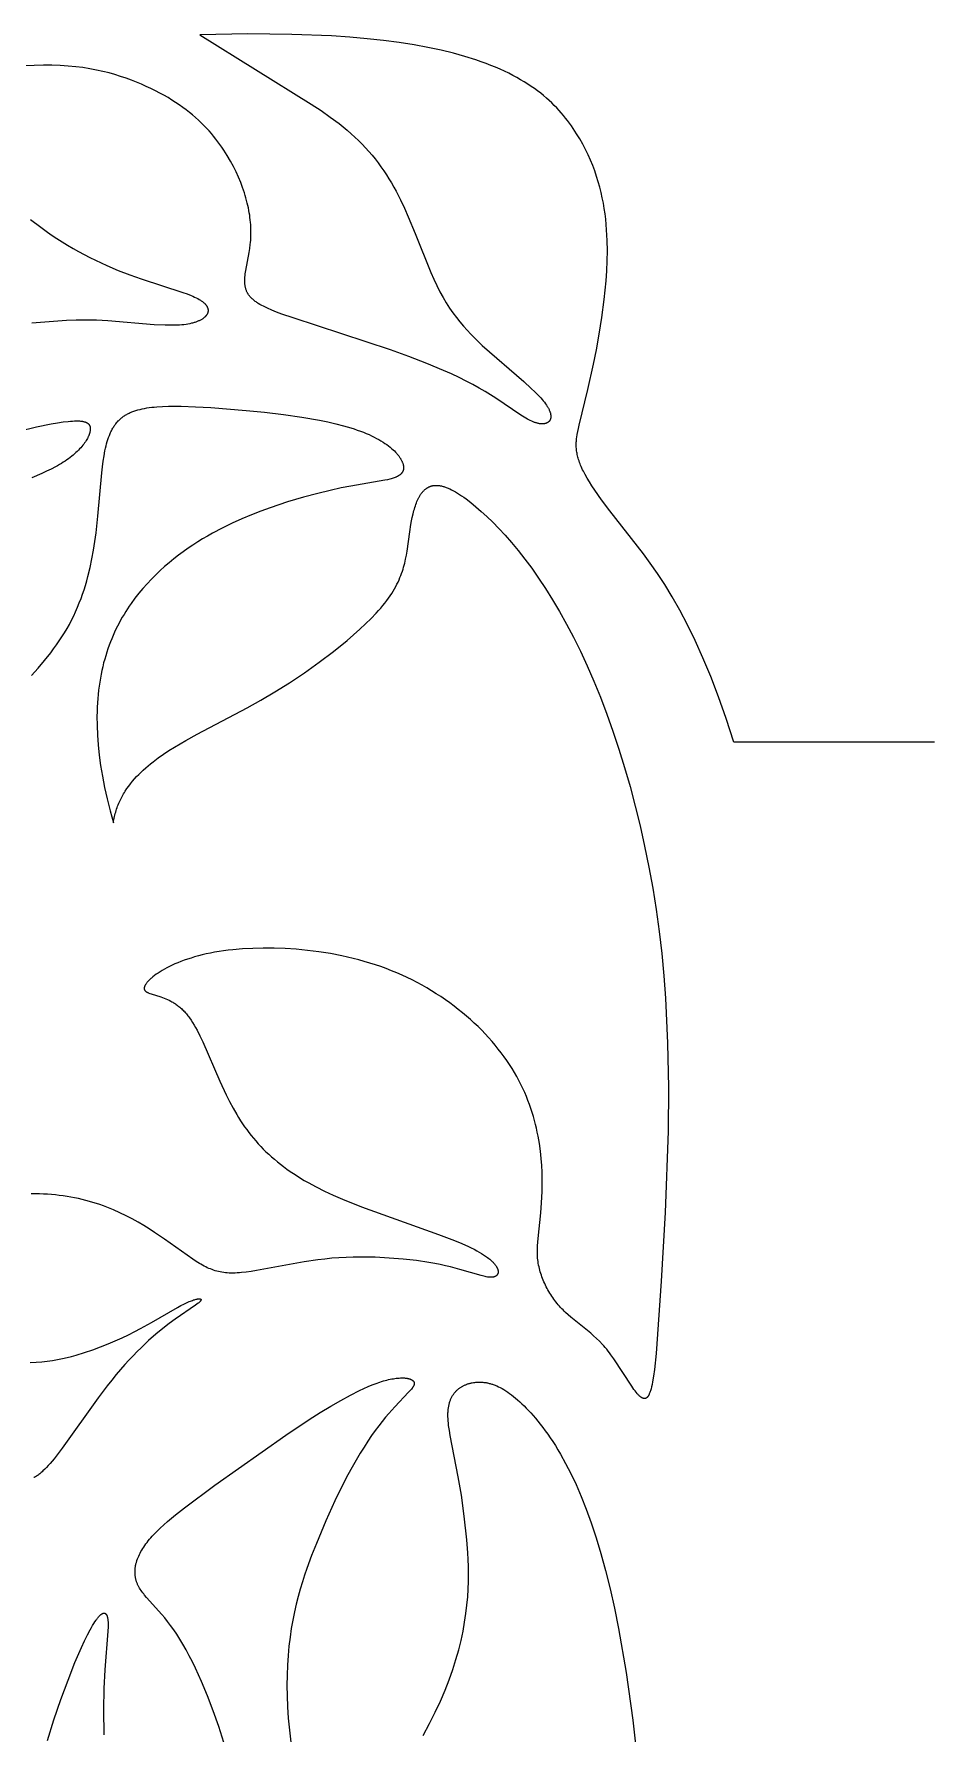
# Model space of a CAD drawing. Extents: x 187 to 350, y 154 to 228.
# Drawn here: x 209.45 to 229.09, y 190.96 to 228.06 of the extents above; entities that cross this region are included whole.
import ezdxf

# ---------------------------------------------------------------- set-up
doc = ezdxf.new("R2010")
doc.units = 0
doc.layers.get('0').update_dxf_attribs({"linetype": 'CONTINUOUS'})

msp = doc.modelspace()

# ---------------------------------------------------------------- linework, layer by layer
at = {"color": 7, "linetype": 'CONTINUOUS'}
for points in [[(229.105, 212.596), (224.725, 212.596), (224.56, 213.112), (224.393, 213.59), (224.223, 214.032), (224.053, 214.44), (223.883, 214.816), (223.714, 215.162), (223.546, 215.48), (223.38, 215.771), (223.217, 216.038), (223.058, 216.282), (222.903, 216.506), (222.754, 216.711), (222.017, 217.653), (221.839, 217.891), (221.693, 218.099), (221.631, 218.193), (221.575, 218.281), (221.526, 218.363), (221.482, 218.441), (221.444, 218.514), (221.427, 218.548), (221.411, 218.582), (221.397, 218.615), (221.383, 218.647), (221.371, 218.679), (221.359, 218.709), (221.349, 218.739), (221.339, 218.768), (221.331, 218.797), (221.323, 218.825), (221.316, 218.853), (221.31, 218.88), (221.304, 218.907), (221.3, 218.934), (221.296, 218.96), (221.292, 218.986), (221.29, 219.013), (221.288, 219.039), (221.287, 219.066), (221.287, 219.092), (221.287, 219.119), (221.288, 219.146), (221.29, 219.174), (221.292, 219.202), (221.295, 219.23), (221.299, 219.259), (221.308, 219.32), (221.319, 219.383), (221.333, 219.45), (221.348, 219.521), (221.542, 220.302), (221.666, 220.853), (221.728, 221.168), (221.789, 221.508), (221.845, 221.873), (221.895, 222.263), (221.937, 222.675), (221.952, 222.89), (221.962, 223.108), (221.966, 223.331), (221.963, 223.556), (221.958, 223.67), (221.951, 223.785), (221.942, 223.9), (221.93, 224.016), (221.916, 224.132), (221.899, 224.249), (221.879, 224.366), (221.855, 224.483), (221.829, 224.601), (221.8, 224.718), (221.767, 224.836), (221.73, 224.953), (221.69, 225.071), (221.646, 225.188), (221.598, 225.305), (221.546, 225.422), (221.49, 225.539), (221.429, 225.655), (221.364, 225.771), (221.294, 225.886), (221.22, 226), (221.181, 226.057), (221.14, 226.114), (221.098, 226.171), (221.054, 226.227), (221.008, 226.283), (220.961, 226.339), (220.912, 226.394), (220.861, 226.449), (220.808, 226.503), (220.753, 226.557), (220.696, 226.61), (220.637, 226.663), (220.575, 226.716), (220.511, 226.767), (220.444, 226.819), (220.375, 226.869), (220.303, 226.919), (220.229, 226.968), (220.152, 227.017), (220.072, 227.065), (219.989, 227.112), (219.903, 227.158), (219.814, 227.204), (219.721, 227.248), (219.626, 227.292), (219.527, 227.335), (219.425, 227.377), (219.319, 227.418), (219.209, 227.458), (219.096, 227.497), (218.859, 227.572), (218.606, 227.642), (218.337, 227.708), (218.051, 227.769), (217.747, 227.825), (217.426, 227.875), (217.085, 227.92), (216.725, 227.96), (216.346, 227.993), (215.945, 228.02), (215.079, 228.055), (214.123, 228.063), (213.072, 228.041), (215.506, 226.533), (215.719, 226.39), (215.92, 226.248), (216.111, 226.105), (216.202, 226.032), (216.29, 225.959), (216.376, 225.886), (216.459, 225.811), (216.539, 225.735), (216.616, 225.658), (216.691, 225.58), (216.763, 225.5), (216.833, 225.418), (216.9, 225.335), (216.964, 225.25), (217.026, 225.164), (217.086, 225.077), (217.144, 224.989), (217.2, 224.9), (217.253, 224.81), (217.305, 224.719), (217.355, 224.627), (217.449, 224.443), (217.538, 224.258), (217.621, 224.073), (217.773, 223.706), (218.111, 222.858), (218.177, 222.708), (218.244, 222.567), (218.312, 222.434), (218.381, 222.308), (218.451, 222.189), (218.523, 222.077), (218.597, 221.971), (218.671, 221.87), (218.747, 221.774), (218.825, 221.682), (218.905, 221.593), (218.985, 221.508), (219.068, 221.425), (219.152, 221.343), (219.238, 221.263), (220.146, 220.473), (220.307, 220.324), (220.381, 220.252), (220.45, 220.183), (220.512, 220.115), (220.541, 220.083), (220.568, 220.051), (220.593, 220.02), (220.616, 219.989), (220.637, 219.959), (220.646, 219.945), (220.656, 219.93), (220.664, 219.916), (220.672, 219.902), (220.68, 219.889), (220.687, 219.875), (220.693, 219.862), (220.699, 219.849), (220.705, 219.836), (220.71, 219.823), (220.714, 219.811), (220.718, 219.799), (220.722, 219.787), (220.725, 219.775), (220.726, 219.769), (220.727, 219.764), (220.728, 219.758), (220.729, 219.753), (220.73, 219.747), (220.731, 219.742), (220.731, 219.736), (220.732, 219.731), (220.732, 219.726), (220.732, 219.721), (220.733, 219.715), (220.733, 219.71), (220.733, 219.706), (220.732, 219.701), (220.732, 219.696), (220.732, 219.691), (220.731, 219.686), (220.73, 219.682), (220.73, 219.677), (220.729, 219.673), (220.728, 219.668), (220.727, 219.664), (220.726, 219.66), (220.724, 219.656), (220.723, 219.651), (220.721, 219.647), (220.72, 219.643), (220.718, 219.64), (220.716, 219.636), (220.715, 219.632), (220.713, 219.628), (220.71, 219.625), (220.708, 219.621), (220.706, 219.618), (220.704, 219.614), (220.701, 219.611), (220.699, 219.608), (220.696, 219.605), (220.693, 219.602), (220.69, 219.599), (220.687, 219.596), (220.684, 219.593), (220.681, 219.59), (220.678, 219.588), (220.675, 219.585), (220.671, 219.583), (220.668, 219.58), (220.664, 219.578), (220.661, 219.576), (220.657, 219.573), (220.653, 219.571), (220.649, 219.569), (220.645, 219.568), (220.641, 219.566), (220.637, 219.564), (220.633, 219.562), (220.628, 219.561), (220.624, 219.559), (220.619, 219.558), (220.615, 219.557), (220.61, 219.555), (220.605, 219.554), (220.601, 219.553), (220.596, 219.552), (220.591, 219.552), (220.586, 219.551), (220.581, 219.55), (220.575, 219.55), (220.57, 219.549), (220.565, 219.549), (220.559, 219.548), (220.554, 219.548), (220.543, 219.548), (220.531, 219.548), (220.52, 219.549), (220.508, 219.55), (220.496, 219.551), (220.483, 219.553), (220.47, 219.555), (220.457, 219.558), (220.444, 219.561), (220.431, 219.564), (220.417, 219.568), (220.403, 219.572), (220.389, 219.577), (220.375, 219.582), (220.36, 219.587), (220.346, 219.593), (220.331, 219.6), (220.316, 219.606), (220.285, 219.621), (220.253, 219.638), (220.221, 219.655), (220.187, 219.675), (220.153, 219.696), (220.08, 219.742), (219.534, 220.108), (219.298, 220.254), (219.169, 220.33), (219.032, 220.407), (218.885, 220.485), (218.73, 220.562), (218.565, 220.64), (218.391, 220.717), (218.024, 220.87), (217.636, 221.019), (217.237, 221.163), (215.111, 221.861), (214.861, 221.948), (214.748, 221.99), (214.645, 222.032), (214.55, 222.074), (214.505, 222.095), (214.463, 222.116), (214.423, 222.137), (214.385, 222.158), (214.349, 222.18), (214.332, 222.191), (214.316, 222.202), (214.3, 222.213), (214.284, 222.224), (214.269, 222.236), (214.255, 222.247), (214.241, 222.258), (214.227, 222.27), (214.214, 222.282), (214.202, 222.294), (214.19, 222.305), (214.179, 222.318), (214.168, 222.33), (214.158, 222.342), (214.148, 222.355), (214.139, 222.367), (214.13, 222.38), (214.126, 222.387), (214.122, 222.393), (214.118, 222.4), (214.115, 222.406), (214.111, 222.413), (214.107, 222.419), (214.101, 222.433), (214.095, 222.446), (214.089, 222.46), (214.084, 222.474), (214.079, 222.488), (214.075, 222.503), (214.071, 222.517), (214.068, 222.532), (214.065, 222.547), (214.062, 222.561), (214.06, 222.577), (214.058, 222.592), (214.057, 222.607), (214.056, 222.623), (214.055, 222.639), (214.055, 222.655), (214.055, 222.671), (214.055, 222.687), (214.056, 222.72), (214.058, 222.754), (214.062, 222.788), (214.066, 222.823), (214.076, 222.895), (214.15, 223.291), (214.163, 223.378), (214.174, 223.468), (214.179, 223.513), (214.183, 223.559), (214.186, 223.606), (214.188, 223.653), (214.189, 223.701), (214.189, 223.75), (214.188, 223.799), (214.186, 223.849), (214.183, 223.899), (214.179, 223.949), (214.174, 224.001), (214.168, 224.052), (214.161, 224.105), (214.153, 224.157), (214.143, 224.21), (214.133, 224.264), (214.121, 224.318), (214.109, 224.372), (214.095, 224.427), (214.08, 224.482), (214.064, 224.538), (214.047, 224.594), (214.028, 224.65), (214.008, 224.707), (213.965, 224.821), (213.917, 224.936), (213.863, 225.053), (213.805, 225.171), (213.741, 225.289), (213.671, 225.409), (213.634, 225.469), (213.595, 225.529), (213.555, 225.588), (213.513, 225.648), (213.469, 225.708), (213.423, 225.768), (213.375, 225.828), (213.325, 225.887), (213.274, 225.946), (213.22, 226.005), (213.164, 226.064), (213.105, 226.122), (213.044, 226.18), (212.981, 226.237), (212.915, 226.294), (212.847, 226.35), (212.776, 226.406), (212.702, 226.461), (212.626, 226.515), (212.546, 226.569), (212.464, 226.621), (212.379, 226.673), (212.291, 226.724), (212.199, 226.774), (212.105, 226.824), (212.007, 226.872), (211.905, 226.919), (211.801, 226.965), (211.693, 227.009), (211.581, 227.053), (211.465, 227.095), (211.346, 227.136), (211.222, 227.175), (211.094, 227.211), (210.96, 227.245), (210.821, 227.276), (210.675, 227.304), (210.524, 227.328), (210.366, 227.348), (210.201, 227.363), (210.028, 227.374), (209.847, 227.38), (209.659, 227.381), (209.461, 227.376), (209.255, 227.365)], [(209.378, 224.014), (209.603, 223.841), (209.717, 223.758), (209.833, 223.678), (209.95, 223.6), (210.068, 223.524), (210.187, 223.451), (210.307, 223.38), (210.427, 223.312), (210.549, 223.246), (210.672, 223.182), (210.795, 223.121), (211.043, 223.006), (211.292, 222.9), (211.543, 222.803), (211.794, 222.715), (212.703, 222.42), (212.795, 222.386), (212.881, 222.352), (212.921, 222.335), (212.959, 222.318), (212.995, 222.3), (213.028, 222.283), (213.06, 222.265), (213.075, 222.256), (213.09, 222.247), (213.103, 222.238), (213.117, 222.229), (213.129, 222.22), (213.141, 222.211), (213.153, 222.202), (213.163, 222.193), (213.174, 222.183), (213.178, 222.179), (213.183, 222.174), (213.188, 222.169), (213.192, 222.164), (213.196, 222.16), (213.2, 222.155), (213.204, 222.15), (213.208, 222.145), (213.212, 222.141), (213.215, 222.136), (213.218, 222.131), (213.222, 222.126), (213.225, 222.121), (213.227, 222.117), (213.23, 222.112), (213.233, 222.107), (213.235, 222.102), (213.237, 222.097), (213.24, 222.093), (213.241, 222.088), (213.243, 222.083), (213.245, 222.078), (213.247, 222.073), (213.248, 222.068), (213.249, 222.064), (213.25, 222.059), (213.251, 222.054), (213.252, 222.049), (213.253, 222.044), (213.253, 222.04), (213.253, 222.035), (213.254, 222.03), (213.254, 222.025), (213.254, 222.021), (213.253, 222.016), (213.253, 222.011), (213.253, 222.006), (213.252, 222.002), (213.251, 221.997), (213.25, 221.992), (213.249, 221.988), (213.248, 221.983), (213.247, 221.978), (213.245, 221.974), (213.244, 221.969), (213.242, 221.965), (213.24, 221.96), (213.238, 221.955), (213.236, 221.951), (213.233, 221.946), (213.231, 221.942), (213.228, 221.937), (213.226, 221.933), (213.223, 221.929), (213.22, 221.924), (213.217, 221.92), (213.213, 221.915), (213.21, 221.911), (213.206, 221.907), (213.203, 221.902), (213.199, 221.898), (213.195, 221.894), (213.191, 221.89), (213.187, 221.886), (213.182, 221.881), (213.178, 221.877), (213.173, 221.873), (213.169, 221.869), (213.159, 221.861), (213.148, 221.853), (213.137, 221.845), (213.126, 221.838), (213.114, 221.83), (213.102, 221.823), (213.089, 221.816), (213.075, 221.809), (213.061, 221.802), (213.047, 221.796), (213.032, 221.789), (213.017, 221.783), (213.001, 221.777), (212.984, 221.771), (212.967, 221.765), (212.95, 221.76), (212.932, 221.755), (212.914, 221.75), (212.895, 221.745), (212.856, 221.736), (212.815, 221.728), (212.772, 221.721), (212.728, 221.715), (212.681, 221.71), (212.633, 221.707), (212.583, 221.704), (212.532, 221.702), (212.425, 221.701), (212.314, 221.703), (212.077, 221.714), (211.063, 221.798), (210.819, 221.812), (210.703, 221.815), (210.59, 221.816), (210.373, 221.813), (210.167, 221.805), (209.411, 221.747)], [(209.403, 214.052), (209.547, 214.215), (209.687, 214.38), (209.82, 214.55), (209.884, 214.636), (209.946, 214.723), (210.006, 214.81), (210.065, 214.899), (210.121, 214.988), (210.175, 215.079), (210.226, 215.17), (210.275, 215.262), (210.321, 215.355), (210.364, 215.448), (210.406, 215.543), (210.444, 215.638), (210.481, 215.733), (210.515, 215.829), (210.547, 215.926), (210.577, 216.022), (210.605, 216.119), (210.631, 216.216), (210.678, 216.409), (210.718, 216.602), (210.753, 216.794), (210.783, 216.983), (210.808, 217.169), (210.847, 217.531), (210.932, 218.477), (210.947, 218.609), (210.964, 218.734), (210.983, 218.852), (211.004, 218.962), (211.015, 219.015), (211.027, 219.066), (211.04, 219.116), (211.053, 219.163), (211.068, 219.209), (211.083, 219.254), (211.099, 219.296), (211.116, 219.338), (211.125, 219.358), (211.134, 219.377), (211.144, 219.396), (211.153, 219.415), (211.163, 219.434), (211.173, 219.452), (211.184, 219.469), (211.195, 219.487), (211.206, 219.504), (211.217, 219.52), (211.229, 219.536), (211.241, 219.552), (211.253, 219.568), (211.266, 219.583), (211.279, 219.597), (211.292, 219.612), (211.306, 219.626), (211.32, 219.639), (211.334, 219.653), (211.349, 219.666), (211.364, 219.678), (211.379, 219.69), (211.395, 219.702), (211.411, 219.714), (211.427, 219.725), (211.444, 219.736), (211.461, 219.746), (211.479, 219.756), (211.497, 219.766), (211.516, 219.776), (211.534, 219.785), (211.554, 219.794), (211.573, 219.802), (211.593, 219.811), (211.614, 219.819), (211.634, 219.826), (211.656, 219.834), (211.677, 219.841), (211.722, 219.854), (211.768, 219.866), (211.816, 219.877), (211.865, 219.887), (211.916, 219.896), (211.969, 219.904), (212.023, 219.911), (212.08, 219.917), (212.138, 219.922), (212.259, 219.93), (212.388, 219.934), (212.524, 219.935), (212.667, 219.934), (212.977, 219.923), (213.317, 219.903), (214.082, 219.843), (214.488, 219.802), (214.897, 219.752), (215.299, 219.694), (215.684, 219.627), (215.867, 219.59), (216.043, 219.55), (216.209, 219.508), (216.365, 219.463), (216.439, 219.439), (216.509, 219.415), (216.578, 219.391), (216.643, 219.365), (216.705, 219.34), (216.765, 219.314), (216.823, 219.287), (216.877, 219.26), (216.929, 219.233), (216.979, 219.206), (217.026, 219.179), (217.071, 219.151), (217.113, 219.123), (217.153, 219.095), (217.19, 219.067), (217.226, 219.04), (217.259, 219.012), (217.29, 218.984), (217.319, 218.957), (217.345, 218.93), (217.358, 218.916), (217.37, 218.903), (217.381, 218.89), (217.392, 218.876), (217.403, 218.863), (217.413, 218.85), (217.422, 218.837), (217.431, 218.824), (217.44, 218.812), (217.448, 218.799), (217.456, 218.787), (217.463, 218.774), (217.47, 218.762), (217.476, 218.75), (217.482, 218.738), (217.487, 218.727), (217.492, 218.715), (217.497, 218.704), (217.501, 218.692), (217.505, 218.681), (217.508, 218.671), (217.511, 218.66), (217.513, 218.649), (217.515, 218.639), (217.517, 218.629), (217.518, 218.624), (217.518, 218.619), (217.519, 218.614), (217.519, 218.61), (217.52, 218.605), (217.52, 218.6), (217.52, 218.596), (217.52, 218.591), (217.52, 218.587), (217.52, 218.582), (217.519, 218.578), (217.519, 218.573), (217.519, 218.569), (217.518, 218.565), (217.518, 218.56), (217.517, 218.556), (217.516, 218.552), (217.515, 218.548), (217.514, 218.544), (217.513, 218.54), (217.512, 218.536), (217.511, 218.532), (217.509, 218.528), (217.508, 218.524), (217.506, 218.52), (217.505, 218.517), (217.503, 218.513), (217.501, 218.509), (217.499, 218.506), (217.498, 218.502), (217.496, 218.499), (217.493, 218.495), (217.491, 218.492), (217.489, 218.488), (217.487, 218.485), (217.484, 218.481), (217.482, 218.478), (217.479, 218.475), (217.476, 218.472), (217.474, 218.468), (217.471, 218.465), (217.468, 218.462), (217.465, 218.459), (217.462, 218.456), (217.459, 218.453), (217.456, 218.45), (217.449, 218.444), (217.442, 218.439), (217.435, 218.433), (217.427, 218.428), (217.419, 218.422), (217.411, 218.417), (217.403, 218.412), (217.394, 218.407), (217.385, 218.402), (217.376, 218.397), (217.367, 218.393), (217.357, 218.388), (217.347, 218.384), (217.337, 218.38), (217.315, 218.371), (217.293, 218.363), (217.27, 218.356), (217.246, 218.349), (217.221, 218.342), (217.168, 218.328), (217.112, 218.316), (216.369, 218.19), (216.159, 218.149), (215.92, 218.096), (215.647, 218.029), (215.337, 217.945), (214.987, 217.843), (214.8, 217.783), (214.605, 217.717), (214.404, 217.644), (214.199, 217.564), (213.99, 217.476), (213.778, 217.38), (213.564, 217.275), (213.349, 217.161), (213.242, 217.1), (213.135, 217.037), (213.029, 216.971), (212.923, 216.903), (212.818, 216.832), (212.713, 216.758), (212.61, 216.681), (212.508, 216.601), (212.406, 216.518), (212.306, 216.433), (212.208, 216.344), (212.111, 216.252), (212.016, 216.157), (211.923, 216.058), (211.832, 215.956), (211.744, 215.851), (211.658, 215.741), (211.575, 215.628), (211.535, 215.57), (211.495, 215.511), (211.456, 215.45), (211.419, 215.389), (211.382, 215.327), (211.346, 215.263), (211.311, 215.198), (211.277, 215.133), (211.244, 215.066), (211.212, 214.997), (211.181, 214.928), (211.151, 214.858), (211.122, 214.786), (211.095, 214.713), (211.068, 214.638), (211.043, 214.563), (211.019, 214.486), (210.997, 214.408), (210.975, 214.328), (210.955, 214.247), (210.937, 214.165), (210.919, 214.081), (210.904, 213.996), (210.889, 213.91), (210.876, 213.822), (210.865, 213.732), (210.855, 213.642), (210.847, 213.549), (210.84, 213.455), (210.835, 213.36), (210.831, 213.263), (210.829, 213.164), (210.831, 212.962), (210.839, 212.754), (210.855, 212.539), (210.878, 212.317), (210.909, 212.088), (210.948, 211.853), (210.995, 211.61), (211.051, 211.359), (211.115, 211.101), (211.188, 210.836), (211.193, 210.871), (211.199, 210.905), (211.205, 210.94), (211.212, 210.974), (211.22, 211.007), (211.228, 211.04), (211.237, 211.073), (211.247, 211.106), (211.257, 211.138), (211.268, 211.17), (211.28, 211.202), (211.292, 211.233), (211.305, 211.264), (211.318, 211.294), (211.332, 211.325), (211.347, 211.355), (211.362, 211.384), (211.377, 211.414), (211.393, 211.443), (211.41, 211.472), (211.427, 211.5), (211.445, 211.528), (211.482, 211.584), (211.521, 211.638), (211.562, 211.692), (211.604, 211.744), (211.648, 211.795), (211.694, 211.845), (211.741, 211.894), (211.79, 211.942), (211.84, 211.99), (211.892, 212.036), (211.944, 212.081), (211.998, 212.126), (212.053, 212.169), (212.165, 212.254), (212.281, 212.336), (212.4, 212.415), (212.52, 212.491), (212.642, 212.565), (212.766, 212.637), (213.018, 212.776), (214.106, 213.348), (214.403, 213.513), (214.711, 213.695), (215.03, 213.896), (215.354, 214.114), (215.676, 214.343), (215.99, 214.581), (216.289, 214.822), (216.43, 214.943), (216.565, 215.063), (216.692, 215.182), (216.811, 215.299), (216.921, 215.415), (216.973, 215.471), (217.021, 215.527), (217.067, 215.582), (217.111, 215.637), (217.152, 215.69), (217.19, 215.743), (217.226, 215.796), (217.26, 215.847), (217.292, 215.898), (217.321, 215.948), (217.349, 215.998), (217.375, 216.047), (217.398, 216.095), (217.42, 216.143), (217.441, 216.191), (217.46, 216.237), (217.477, 216.284), (217.493, 216.33), (217.508, 216.375), (217.521, 216.42), (217.533, 216.465), (217.545, 216.51), (217.564, 216.597), (217.581, 216.684), (217.595, 216.77), (217.654, 217.188), (217.68, 217.351), (217.694, 217.43), (217.71, 217.507), (217.727, 217.582), (217.746, 217.654), (217.756, 217.689), (217.766, 217.724), (217.777, 217.757), (217.788, 217.79), (217.8, 217.821), (217.812, 217.852), (217.825, 217.882), (217.838, 217.911), (217.852, 217.938), (217.859, 217.952), (217.867, 217.965), (217.874, 217.978), (217.882, 217.99), (217.889, 218.003), (217.897, 218.015), (217.906, 218.026), (217.914, 218.038), (217.922, 218.049), (217.931, 218.059), (217.94, 218.07), (217.949, 218.08), (217.958, 218.089), (217.967, 218.099), (217.977, 218.108), (217.986, 218.116), (217.996, 218.125), (218.006, 218.133), (218.017, 218.14), (218.027, 218.147), (218.038, 218.154), (218.043, 218.157), (218.049, 218.16), (218.054, 218.163), (218.06, 218.166), (218.066, 218.169), (218.071, 218.172), (218.077, 218.175), (218.083, 218.177), (218.089, 218.18), (218.095, 218.182), (218.101, 218.184), (218.107, 218.186), (218.113, 218.188), (218.119, 218.19), (218.125, 218.192), (218.131, 218.194), (218.138, 218.196), (218.144, 218.197), (218.15, 218.198), (218.157, 218.2), (218.163, 218.201), (218.17, 218.202), (218.177, 218.203), (218.183, 218.204), (218.197, 218.205), (218.211, 218.206), (218.225, 218.206), (218.24, 218.206), (218.254, 218.206), (218.269, 218.205), (218.285, 218.203), (218.3, 218.201), (218.316, 218.199), (218.332, 218.196), (218.348, 218.193), (218.365, 218.189), (218.382, 218.184), (218.399, 218.179), (218.416, 218.174), (218.434, 218.168), (218.452, 218.161), (218.471, 218.154), (218.49, 218.147), (218.509, 218.138), (218.528, 218.13), (218.568, 218.11), (218.609, 218.089), (218.651, 218.065), (218.695, 218.039), (218.74, 218.01), (218.787, 217.98), (218.835, 217.946), (218.884, 217.91), (218.988, 217.83), (219.098, 217.74), (219.214, 217.639), (219.337, 217.526), (219.464, 217.402), (219.597, 217.266), (219.734, 217.117), (219.875, 216.956), (220.019, 216.782), (220.166, 216.595), (220.315, 216.395), (220.466, 216.18), (220.618, 215.952), (220.77, 215.708), (220.923, 215.45), (221.076, 215.177), (221.227, 214.889), (221.377, 214.584), (221.525, 214.264), (221.67, 213.928), (221.813, 213.578), (221.952, 213.213), (222.086, 212.835), (222.217, 212.445), (222.342, 212.042), (222.461, 211.628), (222.574, 211.203), (222.681, 210.768), (222.78, 210.324), (222.872, 209.871), (222.955, 209.41), (223.03, 208.941), (223.096, 208.466), (223.152, 207.986), (223.197, 207.499), (223.233, 207.01), (223.28, 206.028), (223.297, 205.054), (223.29, 204.103), (223.228, 202.33), (223.141, 200.825), (223.028, 199.247), (222.992, 198.897), (222.972, 198.752), (222.952, 198.627), (222.941, 198.572), (222.93, 198.522), (222.919, 198.476), (222.913, 198.455), (222.907, 198.435), (222.901, 198.416), (222.894, 198.398), (222.888, 198.382), (222.882, 198.366), (222.878, 198.359), (222.875, 198.352), (222.872, 198.345), (222.868, 198.339), (222.865, 198.333), (222.862, 198.327), (222.858, 198.321), (222.855, 198.316), (222.851, 198.311), (222.847, 198.306), (222.844, 198.301), (222.842, 198.299), (222.84, 198.297), (222.838, 198.295), (222.836, 198.293), (222.835, 198.291), (222.833, 198.289), (222.831, 198.288), (222.829, 198.286), (222.827, 198.284), (222.825, 198.283), (222.823, 198.281), (222.821, 198.28), (222.819, 198.278), (222.817, 198.277), (222.815, 198.276), (222.813, 198.275), (222.811, 198.274), (222.809, 198.273), (222.807, 198.272), (222.805, 198.271), (222.803, 198.27), (222.801, 198.269), (222.799, 198.268), (222.797, 198.268), (222.795, 198.267), (222.793, 198.266), (222.791, 198.266), (222.789, 198.266), (222.787, 198.265), (222.785, 198.265), (222.782, 198.265), (222.78, 198.265), (222.778, 198.264), (222.776, 198.264), (222.774, 198.264), (222.772, 198.265), (222.769, 198.265), (222.767, 198.265), (222.765, 198.265), (222.763, 198.266), (222.76, 198.266), (222.758, 198.266), (222.756, 198.267), (222.754, 198.267), (222.751, 198.268), (222.749, 198.269), (222.747, 198.27), (222.744, 198.27), (222.742, 198.271), (222.74, 198.272), (222.737, 198.273), (222.735, 198.274), (222.73, 198.276), (222.725, 198.279), (222.721, 198.281), (222.716, 198.284), (222.711, 198.287), (222.706, 198.29), (222.701, 198.294), (222.696, 198.298), (222.691, 198.302), (222.686, 198.306), (222.68, 198.31), (222.67, 198.319), (222.66, 198.329), (222.649, 198.34), (222.638, 198.351), (222.627, 198.363), (222.616, 198.375), (222.593, 198.403), (222.57, 198.432), (222.546, 198.464), (222.497, 198.533), (222.106, 199.134), (222.045, 199.219), (222.014, 199.261), (221.983, 199.301), (221.952, 199.34), (221.921, 199.377), (221.889, 199.413), (221.858, 199.448), (221.794, 199.515), (221.73, 199.578), (221.666, 199.637), (221.602, 199.693), (221.169, 200.044), (221.111, 200.094), (221.054, 200.146), (221.026, 200.173), (220.999, 200.2), (220.972, 200.227), (220.946, 200.256), (220.92, 200.285), (220.894, 200.314), (220.869, 200.344), (220.845, 200.375), (220.821, 200.406), (220.798, 200.437), (220.775, 200.469), (220.753, 200.502), (220.731, 200.535), (220.71, 200.568), (220.69, 200.602), (220.67, 200.636), (220.652, 200.671), (220.633, 200.705), (220.616, 200.741), (220.599, 200.776), (220.583, 200.812), (220.568, 200.848), (220.553, 200.884), (220.539, 200.92), (220.526, 200.957), (220.514, 200.994), (220.503, 201.031), (220.493, 201.068), (220.483, 201.105), (220.475, 201.143), (220.467, 201.18), (220.46, 201.218), (220.454, 201.255), (220.449, 201.293), (220.445, 201.33), (220.443, 201.368), (220.44, 201.406), (220.439, 201.444), (220.439, 201.482), (220.439, 201.52), (220.442, 201.598), (220.447, 201.678), (220.453, 201.76), (220.514, 202.319), (220.532, 202.541), (220.539, 202.661), (220.544, 202.788), (220.546, 202.921), (220.546, 203.06), (220.542, 203.205), (220.534, 203.355), (220.522, 203.51), (220.505, 203.669), (220.482, 203.832), (220.453, 203.998), (220.436, 204.083), (220.418, 204.167), (220.397, 204.253), (220.375, 204.339), (220.351, 204.425), (220.325, 204.512), (220.297, 204.599), (220.266, 204.686), (220.234, 204.773), (220.199, 204.861), (220.162, 204.948), (220.123, 205.036), (220.081, 205.124), (220.036, 205.211), (219.989, 205.298), (219.94, 205.385), (219.887, 205.472), (219.832, 205.558), (219.775, 205.644), (219.715, 205.729), (219.652, 205.814), (219.587, 205.898), (219.519, 205.982), (219.449, 206.064), (219.376, 206.146), (219.301, 206.227), (219.224, 206.307), (219.144, 206.386), (219.063, 206.464), (218.979, 206.541), (218.893, 206.616), (218.805, 206.69), (218.714, 206.763), (218.622, 206.835), (218.528, 206.905), (218.432, 206.974), (218.334, 207.041), (218.234, 207.106), (218.132, 207.169), (218.028, 207.231), (217.923, 207.291), (217.816, 207.349), (217.708, 207.405), (217.597, 207.459), (217.486, 207.511), (217.372, 207.561), (217.257, 207.608), (217.141, 207.654), (217.023, 207.696), (216.904, 207.737), (216.784, 207.775), (216.663, 207.811), (216.541, 207.845), (216.418, 207.876), (216.295, 207.906), (216.171, 207.933), (215.922, 207.981), (215.673, 208.02), (215.425, 208.052), (215.178, 208.076), (214.934, 208.092), (214.694, 208.1), (214.459, 208.102), (214.23, 208.096), (214.008, 208.084), (213.795, 208.065), (213.691, 208.054), (213.59, 208.04), (213.492, 208.026), (213.396, 208.009), (213.303, 207.992), (213.213, 207.973), (213.126, 207.952), (213.041, 207.931), (212.96, 207.908), (212.881, 207.884), (212.805, 207.86), (212.732, 207.835), (212.662, 207.809), (212.595, 207.782), (212.53, 207.755), (212.469, 207.727), (212.41, 207.699), (212.355, 207.671), (212.302, 207.643), (212.252, 207.614), (212.206, 207.586), (212.162, 207.557), (212.121, 207.529), (212.083, 207.501), (212.048, 207.474), (212.031, 207.46), (212.016, 207.447), (212.001, 207.434), (211.987, 207.421), (211.973, 207.408), (211.96, 207.395), (211.948, 207.382), (211.937, 207.37), (211.927, 207.358), (211.917, 207.346), (211.908, 207.334), (211.9, 207.323), (211.896, 207.317), (211.892, 207.311), (211.889, 207.306), (211.886, 207.3), (211.883, 207.295), (211.88, 207.29), (211.877, 207.285), (211.875, 207.279), (211.872, 207.274), (211.87, 207.269), (211.868, 207.264), (211.866, 207.26), (211.865, 207.255), (211.863, 207.25), (211.862, 207.246), (211.862, 207.243), (211.861, 207.241), (211.861, 207.239), (211.86, 207.237), (211.86, 207.235), (211.86, 207.232), (211.859, 207.23), (211.859, 207.228), (211.859, 207.226), (211.859, 207.224), (211.859, 207.222), (211.859, 207.22), (211.859, 207.218), (211.859, 207.216), (211.859, 207.214), (211.859, 207.212), (211.86, 207.21), (211.86, 207.208), (211.86, 207.207), (211.861, 207.205), (211.861, 207.203), (211.861, 207.201), (211.862, 207.199), (211.862, 207.198), (211.863, 207.196), (211.864, 207.194), (211.864, 207.192), (211.865, 207.191), (211.866, 207.189), (211.867, 207.187), (211.867, 207.186), (211.868, 207.184), (211.869, 207.183), (211.87, 207.181), (211.871, 207.18), (211.872, 207.178), (211.873, 207.176), (211.875, 207.175), (211.876, 207.173), (211.877, 207.172), (211.878, 207.171), (211.879, 207.169), (211.881, 207.168), (211.882, 207.166), (211.884, 207.165), (211.885, 207.163), (211.887, 207.162), (211.888, 207.161), (211.891, 207.158), (211.895, 207.155), (211.898, 207.153), (211.902, 207.15), (211.905, 207.148), (211.909, 207.145), (211.913, 207.143), (211.918, 207.141), (211.922, 207.138), (211.931, 207.134), (211.941, 207.129), (211.951, 207.125), (211.962, 207.12), (211.984, 207.112), (212.009, 207.104), (212.224, 207.037), (212.259, 207.024), (212.295, 207.011), (212.331, 206.996), (212.369, 206.979), (212.406, 206.961), (212.444, 206.942), (212.463, 206.931), (212.482, 206.92), (212.501, 206.909), (212.521, 206.897), (212.54, 206.884), (212.559, 206.871), (212.578, 206.858), (212.597, 206.844), (212.616, 206.829), (212.635, 206.814), (212.653, 206.798), (212.672, 206.781), (212.69, 206.763), (212.709, 206.745), (212.727, 206.727), (212.745, 206.707), (212.763, 206.687), (212.78, 206.666), (212.798, 206.645), (212.815, 206.622), (212.832, 206.599), (212.849, 206.576), (212.883, 206.526), (212.916, 206.475), (212.949, 206.421), (212.981, 206.365), (213.012, 206.306), (213.075, 206.184), (213.137, 206.055), (213.512, 205.192), (213.65, 204.895), (213.722, 204.749), (213.799, 204.607), (213.879, 204.468), (213.92, 204.4), (213.963, 204.333), (214.006, 204.267), (214.051, 204.202), (214.098, 204.137), (214.145, 204.074), (214.194, 204.012), (214.244, 203.951), (214.296, 203.89), (214.349, 203.83), (214.403, 203.771), (214.459, 203.713), (214.517, 203.656), (214.576, 203.6), (214.637, 203.544), (214.7, 203.489), (214.765, 203.435), (214.831, 203.382), (214.9, 203.329), (214.97, 203.277), (215.043, 203.226), (215.117, 203.176), (215.194, 203.126), (215.272, 203.077), (215.353, 203.028), (215.436, 202.98), (215.609, 202.886), (215.792, 202.794), (215.984, 202.705), (216.185, 202.618), (216.604, 202.449), (218.28, 201.849), (218.633, 201.715), (218.79, 201.65), (218.933, 201.586), (218.998, 201.555), (219.06, 201.524), (219.117, 201.494), (219.17, 201.463), (219.22, 201.434), (219.266, 201.404), (219.308, 201.376), (219.348, 201.348), (219.383, 201.32), (219.4, 201.306), (219.416, 201.293), (219.43, 201.28), (219.445, 201.267), (219.458, 201.254), (219.471, 201.241), (219.483, 201.228), (219.494, 201.216), (219.504, 201.204), (219.514, 201.192), (219.523, 201.18), (219.532, 201.168), (219.539, 201.157), (219.546, 201.146), (219.55, 201.14), (219.553, 201.135), (219.556, 201.129), (219.558, 201.124), (219.561, 201.119), (219.563, 201.113), (219.566, 201.108), (219.568, 201.103), (219.57, 201.098), (219.572, 201.093), (219.574, 201.088), (219.575, 201.083), (219.577, 201.078), (219.578, 201.073), (219.579, 201.069), (219.58, 201.064), (219.581, 201.059), (219.581, 201.055), (219.582, 201.05), (219.583, 201.046), (219.583, 201.042), (219.583, 201.037), (219.583, 201.033), (219.583, 201.029), (219.583, 201.025), (219.582, 201.021), (219.582, 201.017), (219.581, 201.013), (219.581, 201.009), (219.58, 201.005), (219.579, 201.001), (219.578, 200.998), (219.577, 200.994), (219.576, 200.992), (219.575, 200.991), (219.575, 200.989), (219.574, 200.987), (219.573, 200.986), (219.572, 200.984), (219.572, 200.982), (219.571, 200.981), (219.57, 200.979), (219.569, 200.977), (219.568, 200.976), (219.567, 200.974), (219.566, 200.973), (219.565, 200.971), (219.563, 200.968), (219.561, 200.965), (219.559, 200.962), (219.556, 200.96), (219.554, 200.957), (219.551, 200.954), (219.549, 200.952), (219.546, 200.949), (219.543, 200.947), (219.54, 200.945), (219.537, 200.942), (219.534, 200.94), (219.531, 200.938), (219.528, 200.936), (219.524, 200.934), (219.521, 200.932), (219.517, 200.931), (219.514, 200.929), (219.51, 200.927), (219.506, 200.926), (219.503, 200.924), (219.499, 200.923), (219.495, 200.922), (219.491, 200.921), (219.486, 200.919), (219.482, 200.918), (219.478, 200.917), (219.474, 200.917), (219.469, 200.916), (219.465, 200.915), (219.46, 200.915), (219.456, 200.914), (219.451, 200.914), (219.446, 200.913), (219.437, 200.913), (219.427, 200.913), (219.416, 200.913), (219.406, 200.913), (219.395, 200.914), (219.384, 200.915), (219.372, 200.916), (219.361, 200.917), (219.349, 200.919), (219.324, 200.923), (219.297, 200.929), (219.27, 200.935), (219.211, 200.949), (218.747, 201.085), (218.546, 201.138), (218.436, 201.164), (218.321, 201.189), (218.199, 201.213), (218.07, 201.236), (217.799, 201.276), (217.51, 201.31), (217.208, 201.334), (216.897, 201.35), (216.74, 201.354), (216.582, 201.355), (216.423, 201.353), (216.266, 201.348), (216.109, 201.339), (215.953, 201.327), (215.8, 201.312), (215.648, 201.294), (215.353, 201.251), (214.307, 201.058), (214.195, 201.04), (214.088, 201.025), (213.986, 201.014), (213.938, 201.01), (213.89, 201.007), (213.844, 201.005), (213.8, 201.004), (213.756, 201.004), (213.714, 201.006), (213.673, 201.008), (213.633, 201.012), (213.594, 201.017), (213.556, 201.022), (213.518, 201.029), (213.481, 201.037), (213.445, 201.046), (213.41, 201.057), (213.374, 201.068), (213.34, 201.08), (213.305, 201.094), (213.271, 201.108), (213.237, 201.123), (213.202, 201.14), (213.168, 201.157), (213.134, 201.176), (213.099, 201.196), (213.064, 201.216), (212.993, 201.26), (212.92, 201.309), (212.302, 201.748), (212.085, 201.894), (211.97, 201.968), (211.85, 202.042), (211.726, 202.114), (211.598, 202.186), (211.465, 202.255), (211.328, 202.321), (211.187, 202.384), (211.042, 202.444), (210.969, 202.472), (210.893, 202.499), (210.818, 202.524), (210.741, 202.548), (210.663, 202.571), (210.584, 202.593), (210.504, 202.613), (210.423, 202.631), (210.342, 202.648), (210.259, 202.664), (210.176, 202.678), (210.092, 202.69), (210.007, 202.701), (209.922, 202.711), (209.836, 202.719), (209.749, 202.725), (209.661, 202.729), (209.573, 202.732), (209.485, 202.734), (209.396, 202.733)], [(209.127, 219.391), (209.512, 219.482), (209.833, 219.548), (209.971, 219.572), (210.093, 219.59), (210.201, 219.604), (210.251, 219.608), (210.297, 219.611), (210.34, 219.613), (210.38, 219.614), (210.416, 219.614), (210.434, 219.613), (210.451, 219.612), (210.467, 219.611), (210.482, 219.609), (210.497, 219.607), (210.511, 219.605), (210.524, 219.603), (210.537, 219.6), (210.549, 219.597), (210.555, 219.596), (210.56, 219.594), (210.566, 219.593), (210.571, 219.591), (210.576, 219.589), (210.582, 219.587), (210.587, 219.585), (210.591, 219.583), (210.596, 219.581), (210.6, 219.579), (210.605, 219.576), (210.609, 219.574), (210.613, 219.572), (210.617, 219.569), (210.621, 219.567), (210.625, 219.564), (210.628, 219.562), (210.632, 219.559), (210.635, 219.556), (210.638, 219.554), (210.641, 219.551), (210.644, 219.548), (210.647, 219.545), (210.65, 219.542), (210.653, 219.539), (210.655, 219.536), (210.657, 219.532), (210.66, 219.529), (210.662, 219.526), (210.664, 219.522), (210.666, 219.519), (210.668, 219.515), (210.669, 219.512), (210.671, 219.508), (210.672, 219.505), (210.674, 219.501), (210.675, 219.497), (210.676, 219.493), (210.677, 219.49), (210.678, 219.486), (210.679, 219.482), (210.68, 219.478), (210.681, 219.474), (210.682, 219.469), (210.682, 219.465), (210.683, 219.461), (210.683, 219.457), (210.683, 219.452), (210.683, 219.448), (210.683, 219.443), (210.683, 219.439), (210.683, 219.434), (210.683, 219.425), (210.682, 219.416), (210.681, 219.406), (210.68, 219.396), (210.678, 219.387), (210.676, 219.376), (210.674, 219.366), (210.672, 219.356), (210.669, 219.345), (210.665, 219.334), (210.662, 219.324), (210.658, 219.312), (210.654, 219.301), (210.649, 219.29), (210.644, 219.278), (210.639, 219.267), (210.633, 219.255), (210.627, 219.243), (210.621, 219.231), (210.607, 219.207), (210.593, 219.183), (210.576, 219.158), (210.559, 219.132), (210.54, 219.107), (210.52, 219.081), (210.498, 219.055), (210.475, 219.029), (210.451, 219.002), (210.425, 218.976), (210.398, 218.949), (210.37, 218.922), (210.34, 218.896), (210.309, 218.869), (210.277, 218.842), (210.243, 218.816), (210.208, 218.789), (210.171, 218.763), (210.133, 218.737), (210.094, 218.711), (210.053, 218.686), (210.011, 218.66), (209.967, 218.635), (209.922, 218.611), (209.829, 218.562), (209.73, 218.514), (209.626, 218.467), (209.405, 218.374)], [(227.601, 212.596), (226.229, 212.596)], [(209.373, 199.049), (209.502, 199.057), (209.626, 199.067), (209.744, 199.081), (209.859, 199.098), (209.969, 199.117), (210.075, 199.138), (210.177, 199.161), (210.276, 199.186), (210.373, 199.213), (210.559, 199.269), (210.736, 199.329), (210.907, 199.392), (211.07, 199.457), (211.226, 199.524), (211.376, 199.591), (211.518, 199.659), (211.654, 199.728), (211.782, 199.795), (212.02, 199.927), (212.584, 200.254), (212.657, 200.294), (212.724, 200.327), (212.785, 200.357), (212.841, 200.381), (212.867, 200.392), (212.891, 200.401), (212.914, 200.409), (212.936, 200.417), (212.956, 200.423), (212.975, 200.429), (212.993, 200.433), (213.009, 200.437), (213.016, 200.438), (213.024, 200.44), (213.031, 200.441), (213.037, 200.441), (213.043, 200.442), (213.049, 200.443), (213.055, 200.443), (213.058, 200.443), (213.06, 200.443), (213.063, 200.443), (213.065, 200.443), (213.067, 200.443), (213.07, 200.442), (213.072, 200.442), (213.074, 200.442), (213.076, 200.442), (213.078, 200.441), (213.08, 200.441), (213.082, 200.44), (213.082, 200.44), (213.083, 200.44), (213.084, 200.44), (213.085, 200.439), (213.086, 200.439), (213.086, 200.439), (213.087, 200.439), (213.088, 200.438), (213.088, 200.438), (213.089, 200.438), (213.09, 200.437), (213.09, 200.437), (213.091, 200.437), (213.092, 200.436), (213.092, 200.436), (213.093, 200.435), (213.093, 200.435), (213.094, 200.435), (213.094, 200.434), (213.095, 200.434), (213.095, 200.433), (213.096, 200.433), (213.096, 200.432), (213.096, 200.432), (213.097, 200.431), (213.097, 200.431), (213.097, 200.43), (213.098, 200.43), (213.098, 200.429), (213.098, 200.429), (213.099, 200.428), (213.099, 200.428), (213.099, 200.427), (213.099, 200.427), (213.099, 200.426), (213.1, 200.426), (213.1, 200.425), (213.1, 200.424), (213.1, 200.424), (213.1, 200.423), (213.1, 200.423), (213.1, 200.422), (213.1, 200.421), (213.1, 200.421), (213.1, 200.42), (213.1, 200.419), (213.1, 200.419), (213.1, 200.418), (213.1, 200.417), (213.1, 200.417), (213.099, 200.416), (213.099, 200.415), (213.099, 200.415), (213.099, 200.414), (213.099, 200.413), (213.098, 200.412), (213.098, 200.412), (213.098, 200.411), (213.097, 200.41), (213.097, 200.409), (213.096, 200.408), (213.096, 200.406), (213.095, 200.405), (213.094, 200.403), (213.093, 200.401), (213.092, 200.4), (213.091, 200.398), (213.089, 200.396), (213.088, 200.394), (213.087, 200.392), (213.085, 200.391), (213.084, 200.389), (213.08, 200.385), (213.077, 200.381), (213.073, 200.377), (213.069, 200.373), (213.064, 200.369), (213.059, 200.364), (213.049, 200.355), (213.037, 200.346), (213.01, 200.326), (212.98, 200.303), (212.536, 199.999), (212.405, 199.902), (212.264, 199.793), (212.114, 199.67), (211.956, 199.531), (211.79, 199.375), (211.704, 199.29), (211.616, 199.2), (211.527, 199.105), (211.436, 199.005), (211.343, 198.899), (211.248, 198.787), (211.153, 198.669), (211.055, 198.545), (210.857, 198.28), (210.07, 197.181), (209.979, 197.062), (209.892, 196.951), (209.807, 196.85), (209.767, 196.804), (209.727, 196.76), (209.688, 196.72), (209.651, 196.683), (209.632, 196.666), (209.614, 196.65), (209.597, 196.635), (209.579, 196.62), (209.562, 196.607), (209.545, 196.595), (209.529, 196.583), (209.513, 196.572), (209.497, 196.563), (209.481, 196.554), (209.473, 196.55), (209.466, 196.546), (209.458, 196.542), (209.45, 196.538)], [(213.599, 190.754), (213.486, 191.104), (213.366, 191.445), (213.24, 191.772), (213.11, 192.085), (212.977, 192.378), (212.91, 192.517), (212.842, 192.65), (212.774, 192.777), (212.706, 192.898), (212.638, 193.012), (212.57, 193.119), (212.503, 193.218), (212.437, 193.31), (212.371, 193.396), (212.307, 193.476), (212.244, 193.551), (211.913, 193.918), (211.869, 193.971), (211.848, 193.997), (211.828, 194.023), (211.809, 194.048), (211.791, 194.074), (211.774, 194.1), (211.758, 194.126), (211.75, 194.139), (211.743, 194.152), (211.736, 194.165), (211.729, 194.178), (211.723, 194.191), (211.717, 194.205), (211.711, 194.218), (211.706, 194.232), (211.7, 194.245), (211.695, 194.259), (211.691, 194.272), (211.687, 194.286), (211.683, 194.3), (211.679, 194.314), (211.676, 194.328), (211.673, 194.342), (211.67, 194.356), (211.667, 194.37), (211.665, 194.385), (211.663, 194.399), (211.662, 194.413), (211.661, 194.428), (211.66, 194.442), (211.659, 194.457), (211.659, 194.472), (211.659, 194.487), (211.659, 194.501), (211.66, 194.516), (211.661, 194.531), (211.662, 194.546), (211.664, 194.561), (211.666, 194.576), (211.668, 194.592), (211.67, 194.607), (211.673, 194.622), (211.676, 194.638), (211.68, 194.653), (211.684, 194.668), (211.688, 194.684), (211.692, 194.7), (211.697, 194.715), (211.702, 194.731), (211.713, 194.763), (211.725, 194.794), (211.739, 194.826), (211.754, 194.859), (211.77, 194.891), (211.788, 194.924), (211.807, 194.957), (211.827, 194.99), (211.848, 195.023), (211.871, 195.056), (211.895, 195.09), (211.921, 195.123), (211.948, 195.157), (211.976, 195.191), (212.006, 195.225), (212.036, 195.26), (212.068, 195.294), (212.136, 195.364), (212.209, 195.435), (212.287, 195.506), (212.369, 195.578), (212.546, 195.727), (212.739, 195.88), (213.404, 196.374), (214.949, 197.469), (215.457, 197.805), (215.698, 197.957), (215.929, 198.098), (216.15, 198.225), (216.359, 198.34), (216.558, 198.44), (216.653, 198.484), (216.745, 198.525), (216.833, 198.562), (216.919, 198.595), (217.001, 198.624), (217.041, 198.637), (217.08, 198.649), (217.119, 198.66), (217.156, 198.669), (217.193, 198.678), (217.228, 198.686), (217.263, 198.693), (217.297, 198.699), (217.33, 198.704), (217.361, 198.708), (217.392, 198.711), (217.422, 198.713), (217.45, 198.715), (217.478, 198.715), (217.504, 198.715), (217.529, 198.714), (217.541, 198.714), (217.553, 198.713), (217.565, 198.711), (217.576, 198.71), (217.587, 198.709), (217.598, 198.707), (217.608, 198.705), (217.618, 198.703), (217.627, 198.701), (217.637, 198.698), (217.646, 198.696), (217.654, 198.693), (217.663, 198.69), (217.671, 198.687), (217.678, 198.684), (217.682, 198.682), (217.685, 198.681), (217.689, 198.679), (217.692, 198.677), (217.696, 198.675), (217.699, 198.674), (217.702, 198.672), (217.705, 198.67), (217.708, 198.668), (217.711, 198.666), (217.714, 198.664), (217.717, 198.662), (217.719, 198.66), (217.722, 198.658), (217.724, 198.655), (217.726, 198.653), (217.729, 198.651), (217.731, 198.649), (217.733, 198.646), (217.735, 198.644), (217.737, 198.642), (217.738, 198.639), (217.74, 198.637), (217.742, 198.634), (217.743, 198.632), (217.744, 198.629), (217.745, 198.628), (217.746, 198.627), (217.746, 198.626), (217.747, 198.624), (217.747, 198.623), (217.748, 198.622), (217.748, 198.62), (217.749, 198.619), (217.749, 198.618), (217.75, 198.616), (217.75, 198.615), (217.751, 198.614), (217.751, 198.612), (217.751, 198.611), (217.752, 198.61), (217.752, 198.608), (217.752, 198.607), (217.752, 198.605), (217.753, 198.604), (217.753, 198.603), (217.753, 198.601), (217.753, 198.6), (217.753, 198.598), (217.753, 198.597), (217.753, 198.595), (217.753, 198.594), (217.753, 198.593), (217.753, 198.591), (217.753, 198.588), (217.753, 198.585), (217.753, 198.582), (217.752, 198.579), (217.752, 198.576), (217.751, 198.573), (217.75, 198.57), (217.749, 198.567), (217.748, 198.564), (217.747, 198.561), (217.746, 198.557), (217.745, 198.554), (217.744, 198.551), (217.742, 198.547), (217.741, 198.544), (217.739, 198.541), (217.737, 198.537), (217.736, 198.534), (217.732, 198.527), (217.727, 198.52), (217.723, 198.512), (217.717, 198.505), (217.712, 198.497), (217.706, 198.489), (217.694, 198.473), (217.68, 198.456), (217.664, 198.439), (217.63, 198.401), (217.326, 198.086), (217.195, 197.939), (217.125, 197.856), (217.053, 197.767), (216.978, 197.67), (216.901, 197.566), (216.822, 197.455), (216.741, 197.335), (216.658, 197.206), (216.572, 197.069), (216.485, 196.922), (216.396, 196.765), (216.304, 196.597), (216.211, 196.419), (216.02, 196.029), (215.821, 195.592), (215.617, 195.103), (215.512, 194.838), (215.41, 194.557), (215.36, 194.41), (215.311, 194.259), (215.264, 194.103), (215.22, 193.942), (215.178, 193.776), (215.138, 193.604), (215.103, 193.426), (215.07, 193.242), (215.042, 193.053), (215.018, 192.856), (214.999, 192.653), (214.985, 192.443), (214.976, 192.226), (214.973, 192.002), (214.976, 191.77), (214.986, 191.53), (215.003, 191.282), (215.027, 191.026), (215.059, 190.761)], [(217.949, 190.909), (218.086, 191.166), (218.211, 191.415), (218.324, 191.658), (218.424, 191.895), (218.514, 192.125), (218.593, 192.349), (218.663, 192.567), (218.723, 192.779), (218.774, 192.985), (218.817, 193.186), (218.852, 193.38), (218.88, 193.57), (218.902, 193.753), (218.918, 193.932), (218.928, 194.105), (218.934, 194.273), (218.935, 194.436), (218.933, 194.594), (218.927, 194.748), (218.919, 194.897), (218.898, 195.181), (218.844, 195.699), (218.781, 196.154), (218.714, 196.552), (218.538, 197.455), (218.518, 197.57), (218.503, 197.677), (218.497, 197.728), (218.492, 197.777), (218.489, 197.824), (218.487, 197.87), (218.487, 197.914), (218.487, 197.935), (218.488, 197.956), (218.489, 197.977), (218.491, 197.997), (218.493, 198.017), (218.495, 198.037), (218.497, 198.056), (218.5, 198.075), (218.504, 198.094), (218.507, 198.112), (218.511, 198.13), (218.515, 198.147), (218.52, 198.164), (218.525, 198.181), (218.53, 198.197), (218.536, 198.213), (218.541, 198.229), (218.547, 198.244), (218.554, 198.26), (218.561, 198.274), (218.568, 198.289), (218.575, 198.303), (218.582, 198.316), (218.59, 198.33), (218.598, 198.343), (218.607, 198.355), (218.615, 198.368), (218.624, 198.38), (218.633, 198.392), (218.643, 198.403), (218.652, 198.414), (218.662, 198.425), (218.672, 198.436), (218.683, 198.446), (218.693, 198.456), (218.704, 198.465), (218.715, 198.474), (218.726, 198.483), (218.737, 198.492), (218.749, 198.5), (218.761, 198.509), (218.773, 198.516), (218.785, 198.524), (218.797, 198.531), (218.81, 198.538), (218.823, 198.545), (218.836, 198.551), (218.849, 198.557), (218.862, 198.563), (218.875, 198.568), (218.889, 198.574), (218.903, 198.579), (218.916, 198.583), (218.93, 198.588), (218.945, 198.592), (218.959, 198.596), (218.973, 198.6), (218.988, 198.603), (219.002, 198.606), (219.017, 198.609), (219.047, 198.614), (219.077, 198.618), (219.093, 198.62), (219.108, 198.622), (219.123, 198.623), (219.139, 198.623), (219.155, 198.624), (219.171, 198.624), (219.187, 198.624), (219.203, 198.624), (219.219, 198.623), (219.235, 198.622), (219.252, 198.621), (219.268, 198.619), (219.285, 198.617), (219.302, 198.615), (219.319, 198.612), (219.336, 198.609), (219.353, 198.605), (219.371, 198.602), (219.388, 198.597), (219.406, 198.593), (219.424, 198.588), (219.442, 198.582), (219.46, 198.576), (219.478, 198.57), (219.496, 198.563), (219.515, 198.556), (219.533, 198.549), (219.552, 198.541), (219.59, 198.523), (219.629, 198.504), (219.669, 198.483), (219.709, 198.46), (219.749, 198.434), (219.791, 198.407), (219.833, 198.377), (219.876, 198.346), (219.919, 198.312), (219.963, 198.275), (220.009, 198.237), (220.054, 198.195), (220.101, 198.152), (220.148, 198.105), (220.196, 198.057), (220.295, 197.951), (220.397, 197.834), (220.503, 197.705), (220.556, 197.636), (220.61, 197.563), (220.665, 197.487), (220.72, 197.408), (220.775, 197.324), (220.831, 197.237), (220.887, 197.146), (220.943, 197.051), (221.056, 196.848), (221.169, 196.627), (221.282, 196.388), (221.394, 196.129), (221.505, 195.849), (221.615, 195.548), (221.722, 195.225), (221.827, 194.879), (221.928, 194.508), (222.027, 194.112), (222.121, 193.691), (222.211, 193.245), (222.378, 192.284), (222.525, 191.243), (222.649, 190.133)], [(209.748, 190.796), (209.891, 191.248), (210.043, 191.692), (210.197, 192.113), (210.349, 192.498), (210.491, 192.831), (210.557, 192.975), (210.62, 193.102), (210.678, 193.214), (210.706, 193.264), (210.733, 193.311), (210.759, 193.353), (210.784, 193.392), (210.808, 193.427), (210.82, 193.443), (210.831, 193.458), (210.842, 193.472), (210.853, 193.486), (210.864, 193.498), (210.874, 193.51), (210.884, 193.52), (210.894, 193.53), (210.899, 193.535), (210.904, 193.539), (210.908, 193.543), (210.913, 193.547), (210.918, 193.55), (210.922, 193.554), (210.927, 193.557), (210.931, 193.56), (210.935, 193.563), (210.94, 193.565), (210.944, 193.568), (210.946, 193.569), (210.948, 193.57), (210.95, 193.571), (210.952, 193.572), (210.954, 193.573), (210.956, 193.573), (210.958, 193.574), (210.96, 193.575), (210.962, 193.576), (210.964, 193.576), (210.966, 193.577), (210.968, 193.577), (210.969, 193.578), (210.971, 193.578), (210.973, 193.578), (210.975, 193.579), (210.977, 193.579), (210.979, 193.579), (210.98, 193.579), (210.982, 193.579), (210.984, 193.579), (210.986, 193.579), (210.987, 193.579), (210.989, 193.579), (210.991, 193.579), (210.992, 193.579), (210.994, 193.578), (210.996, 193.578), (210.997, 193.578), (210.999, 193.577), (211, 193.577), (211.002, 193.576), (211.003, 193.575), (211.005, 193.575), (211.007, 193.574), (211.008, 193.573), (211.009, 193.572), (211.011, 193.572), (211.012, 193.571), (211.014, 193.57), (211.015, 193.569), (211.017, 193.568), (211.018, 193.566), (211.019, 193.565), (211.021, 193.564), (211.022, 193.563), (211.023, 193.561), (211.025, 193.56), (211.026, 193.559), (211.027, 193.557), (211.028, 193.555), (211.03, 193.554), (211.031, 193.552), (211.032, 193.551), (211.033, 193.549), (211.034, 193.547), (211.035, 193.545), (211.037, 193.543), (211.038, 193.541), (211.039, 193.539), (211.041, 193.535), (211.043, 193.531), (211.045, 193.526), (211.047, 193.522), (211.049, 193.517), (211.05, 193.511), (211.052, 193.506), (211.054, 193.501), (211.055, 193.495), (211.057, 193.489), (211.058, 193.483), (211.061, 193.47), (211.063, 193.456), (211.065, 193.442), (211.067, 193.427), (211.068, 193.411), (211.07, 193.394), (211.071, 193.377), (211.071, 193.359), (211.072, 193.32), (211.071, 193.278), (211.067, 193.186), (211.002, 192.34), (210.982, 191.936), (210.972, 191.465), (210.978, 190.922)]]:
    msp.add_lwpolyline(points, dxfattribs=at)

doc.saveas('drawing.dxf')
